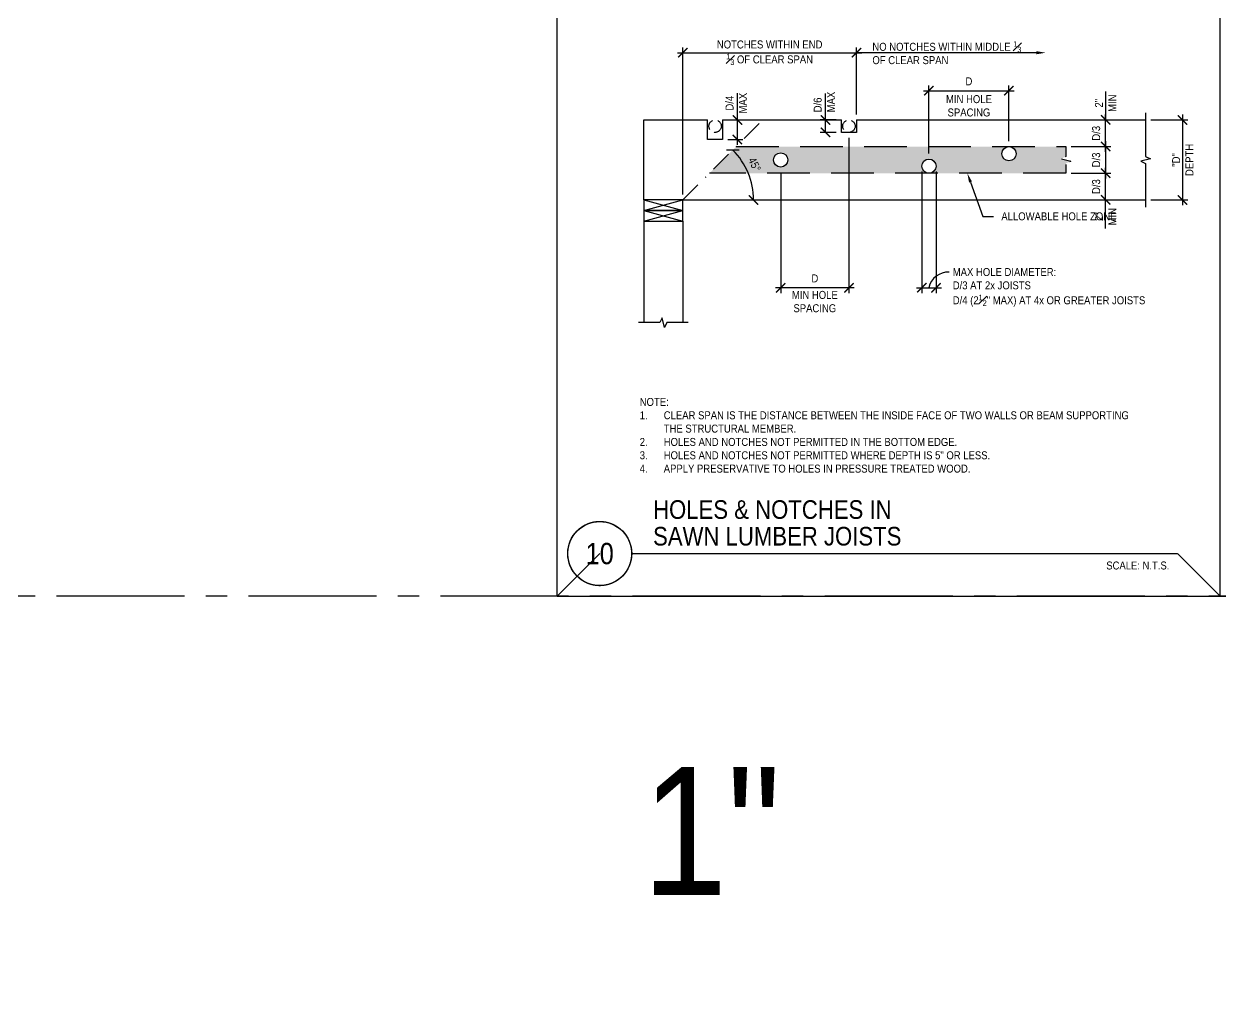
# Model space of a CAD drawing. Header units: inches. Extents: x -16404 to 14624, y -1591 to 16152.
# Drawn here: x 1229 to 1397.1, y 7144.9 to 7280.5 of the extents above; entities that cross this region are included whole.
import ezdxf
from ezdxf import colors
from ezdxf.entities.mleader import LeaderData, LeaderLine
from ezdxf.enums import TextEntityAlignment as Align
from ezdxf.math import Vec2, Vec3

# ---------------------------------------------------------------- set-up
doc = ezdxf.new("R2010")
doc.units = ezdxf.units.IN
doc.header["$LTSCALE"] = 24
doc.header["$MEASUREMENT"] = 0
for name, pattern in [('CENTER2', [1.125, 0.75, -0.125, 0.125, -0.125]), ('DASHDOT2', [0.5, 0.25, -0.125, 0, -0.125]), ('DASHED2', [0.375, 0.25, -0.125]), ('HIDDEN4', [0.09375, 0.0625, -0.03125])]:
    doc.linetypes.add(name, pattern=pattern)
doc.layers.get('0').update_dxf_attribs({"linetype": 'CONTINUOUS'})
doc.layers.get('DefPoints').update_dxf_attribs({"color": 251, "linetype": 'CONTINUOUS'})
doc.layers.add('DESIGNER COMMENTS', color=221, linetype='CONTINUOUS', plot=False)
doc.layers.add('S-ANNO-GRID-NONPLOT', color=251, linetype='CONTINUOUS', plot=False)
for name, color, linetype in [('S-ANNO-DIMS', 2, 'CONTINUOUS'), ('S-ANNO-NOTE', 4, 'CONTINUOUS'), ('S-BREAK', 2, 'CONTINUOUS'), ('S-TYP DETAIL BLOCKS', 1, 'CONTINUOUS'), ('S-WOOD', 3, 'CONTINUOUS')]:
    doc.layers.add(name, color=color, linetype=linetype)
doc.layers.add('S-POCHE-227', color=7, linetype='CONTINUOUS', true_color=0xe3e3e3, transparency=0.8)
doc.styles.add('Arial', font='arial.ttf', dxfattribs={"width": 0.85})
doc.dimstyles.new('DIM-12', dxfattribs={"dimscale": 12, "dimtxt": 0.09375, "dimasz": 0.109375, "dimexe": 0.0625, "dimexo": 0.0625, "dimgap": 0.0625, "dimtad": 1, "dimdec": 4, "dimzin": 11, "dimdsep": 46, "dimlunit": 4, "dimtxsty": 'Arial', "dimblk": 'ARCHTICK', "dimcen": 0.125, "dimclrd": 256, "dimclre": 256, "dimclrt": 4, "dimadec": 0, "dimazin": 0, "dimtfac": 0.75, "dimtdec": 4, "dimtofl": 0, "dimtmove": 0, "dimatfit": 3, "dimldrblk": 'ARCHTICK', "dimfxl": 1, "dimfrac": 1, "dimtolj": 1, "dimtzin": 11, "dimarcsym": 0})
doc.dimstyles.new('DIM-12$0', dxfattribs={"dimscale": 12, "dimtxt": 0.09375, "dimasz": 0.109375, "dimexe": 0.0625, "dimexo": 0.0625, "dimgap": 0.0625, "dimtad": 1, "dimdec": 4, "dimzin": 11, "dimdsep": 46, "dimlunit": 4, "dimtxsty": 'Arial', "dimblk": 'ARCHTICK', "dimblk1": 'ARCHTICK', "dimblk2": 'ARCHTICK', "dimsah": 1, "dimcen": 0.125, "dimdle": 0.0625, "dimclrd": 256, "dimclre": 256, "dimclrt": 4, "dimadec": 0, "dimazin": 0, "dimtfac": 0.75, "dimtdec": 4, "dimtofl": 0, "dimtmove": 0, "dimatfit": 3, "dimldrblk": 'ARCHTICK', "dimfxl": 1, "dimfrac": 1, "dimtolj": 1, "dimtzin": 11, "dimarcsym": 0})

# ---------------------------------------------------------------- blocks, each defined once
blk = doc.blocks.new('Se_24x36_DETAILS_GRID')
for p, q in [((0, 0), (0, 7.667)), ((7.767, 0), (7.767, 7.667)), ((0, 0), (0.5, 0.5)), ((0, 0), (7.767, 0)), ((7.767, 0), (15.535, 0))]:
    blk.add_line(p, q)
at = {"linetype": 'DASHED2', "ltscale": 0.5}
blk.add_line((7.767, 0), (7.267, 0.5), dxfattribs=at)
blk = doc.blocks.new('*U310')
at = {"const_width": 0.188}
for points in [[(-4.5, 0, -1), (4.5, 0, 3.732051)], [(-4.5, 0, 1), (4.5, 0, -3.732051)]]:
    blk.add_lwpolyline(points, format="xyb", dxfattribs=at)
blk.add_lwpolyline([(4.5, 0), (81.21, 0)], dxfattribs=at)
blk.add_circle((0, 0), 4.5)
at = {"style": 'Arial', "width": 0.85}
for tag, p in [('DWG_TITLE_1', (7.5, 6.19)), ('DWG_TITLE_2', (7.5, 2.44))]:
    blk.add_attdef(tag, text='', height=2.62, dxfattribs=at).set_placement(p, align=Align.MIDDLE_LEFT)
blk.add_attdef('#', text='', height=3, dxfattribs=at).set_placement((0, 0), align=Align.MIDDLE_CENTER)
blk.add_attdef('SCALE', text='', height=1.12, dxfattribs=at).set_placement((80.08, -1.12), align=Align.TOP_RIGHT)
blk = doc.blocks.new('_ARCHTICK')
at = {"color": 0, "linetype": 'ByBlock', "const_width": 0.15}
blk.add_lwpolyline([(-0.5, -0.5), (0.5, 0.5)], dxfattribs=at)
blk = doc.blocks.new('*D1072')
at = {"layer": 'DefPoints', "color": 0, "transparency": 16777216}
for p in [(1386.65, 7266.98), (1386.65, 7255.73), (1391.82, 7255.73)]:
    blk.add_point(p, dxfattribs=at)
at = {"layer": 'S-ANNO-DIMS', "lineweight": -2, "transparency": 16777216}
for p, q in [((1391.82, 7267.73), (1391.82, 7254.98)), ((1387.4, 7266.98), (1392.57, 7266.98)), ((1387.4, 7255.73), (1392.57, 7255.73))]:
    blk.add_line(p, q, dxfattribs=at)
at = {"layer": 'S-ANNO-DIMS', "lineweight": -2, "transparency": 16777216, "xscale": 1.3125, "yscale": 1.3125, "zscale": 1.3125}
for p, rotation in [((1391.82, 7266.98), 90), ((1391.82, 7255.73), 270)]:
    blk.add_blockref('_ARCHTICK', p, dxfattribs=dict(at, rotation=rotation))
at = {"layer": 'S-ANNO-DIMS', "color": 4, "transparency": 16777216, "insert": (1391.87, 7261.36), "char_height": 1.125, "attachment_point": 5, "rotation": 90, "style": 'Arial'}
blk.add_mtext('\\A1;"D"\\PDEPTH', dxfattribs=at)
blk = doc.blocks.new('*D2587')
at = {"layer": 'DefPoints', "color": 0, "transparency": 16777216}
for p in [(1367.44, 7271.1), (1367.44, 7263.23), (1356.19, 7261.49)]:
    blk.add_point(p, dxfattribs=at)
at = {"layer": 'S-ANNO-DIMS', "lineweight": -2, "transparency": 16777216}
for p, q in [((1355.44, 7271.1), (1368.19, 7271.1)), ((1356.19, 7262.24), (1356.19, 7271.85)), ((1367.44, 7263.98), (1367.44, 7271.85))]:
    blk.add_line(p, q, dxfattribs=at)
at = {"layer": 'S-ANNO-DIMS', "lineweight": -2, "transparency": 16777216, "xscale": 1.3125, "yscale": 1.3125, "zscale": 1.3125, "rotation": 180}
blk.add_blockref('_ARCHTICK', (1356.19, 7271.1), dxfattribs=at)
at = {"layer": 'S-ANNO-DIMS', "lineweight": -2, "transparency": 16777216, "xscale": 1.3125, "yscale": 1.3125, "zscale": 1.3125}
blk.add_blockref('_ARCHTICK', (1367.44, 7271.1), dxfattribs=at)
at = {"layer": 'S-ANNO-DIMS', "color": 4, "transparency": 16777216, "insert": (1361.81, 7272.41), "char_height": 1.125, "attachment_point": 5, "style": 'Arial'}
blk.add_mtext('\\A1;D', dxfattribs=at)
blk = doc.blocks.new('*D2588')
at = {"layer": 'DefPoints', "color": 0, "transparency": 16777216}
for p in [(1355.19, 7260.48), (1357.19, 7260.48), (1357.19, 7243.38)]:
    blk.add_point(p, dxfattribs=at)
at = {"layer": 'S-ANNO-DIMS', "lineweight": -2, "transparency": 16777216}
for p, q in [((1355.19, 7259.73), (1355.19, 7242.63)), ((1357.19, 7259.73), (1357.19, 7242.63)), ((1354.44, 7243.38), (1357.94, 7243.38))]:
    blk.add_line(p, q, dxfattribs=at)
at = {"layer": 'S-ANNO-DIMS', "lineweight": -2, "transparency": 16777216, "xscale": 1.3125, "yscale": 1.3125, "zscale": 1.3125, "rotation": 180}
blk.add_blockref('_ARCHTICK', (1355.19, 7243.38), dxfattribs=at)
at = {"layer": 'S-ANNO-DIMS', "lineweight": -2, "transparency": 16777216, "xscale": 1.3125, "yscale": 1.3125, "zscale": 1.3125}
blk.add_blockref('_ARCHTICK', (1357.19, 7243.38), dxfattribs=at)
blk = doc.blocks.new('*D2589')
at = {"layer": 'DefPoints', "color": 0, "transparency": 16777216}
for p in [(1332.85, 7266.98), (1331.18, 7258.3), (1321.6, 7255.73), (1321.6, 7255.73), (1386.65, 7255.73)]:
    blk.add_point(p, dxfattribs=at)
at = {"layer": 'S-TYP DETAIL BLOCKS', "lineweight": -2, "transparency": 16777216}
blk.add_arc((1321.6, 7255.73), 9.93, 0, 45, dxfattribs=at)
at = {"layer": 'S-TYP DETAIL BLOCKS', "lineweight": -2, "transparency": 16777216, "xscale": 1.3125, "yscale": 1.3125, "zscale": 1.3125}
for p, rotation in [((1328.62, 7262.75), 134.9999999999977), ((1331.52, 7255.73), 270.0000000000002)]:
    blk.add_blockref('_ARCHTICK', p, dxfattribs=dict(at, rotation=rotation))
at = {"layer": 'S-TYP DETAIL BLOCKS', "color": 4, "transparency": 16777216, "insert": (1331.68, 7260.72), "char_height": 1.125, "attachment_point": 5, "rotation": 296.3457, "style": 'Arial'}
blk.add_mtext('\\A1;45°', dxfattribs=at)
blk = doc.blocks.new('*D2590')
at = {"layer": 'DefPoints', "color": 0, "transparency": 16777216}
for p in [(1327.18, 7266.98), (1329.27, 7266.98), (1327.18, 7264.23)]:
    blk.add_point(p, dxfattribs=at)
at = {"layer": 'S-ANNO-DIMS', "lineweight": -2, "transparency": 16777216}
for p, q in [((1329.27, 7263.48), (1329.27, 7267.73)), ((1327.93, 7266.98), (1330.02, 7266.98)), ((1327.93, 7264.23), (1330.02, 7264.23))]:
    blk.add_line(p, q, dxfattribs=at)
at = {"layer": 'S-ANNO-DIMS', "lineweight": -2, "transparency": 16777216, "xscale": 1.3125, "yscale": 1.3125, "zscale": 1.3125}
for p, rotation in [((1329.27, 7266.98), 90), ((1329.27, 7264.23), 270)]:
    blk.add_blockref('_ARCHTICK', p, dxfattribs=dict(at, rotation=rotation))
blk = doc.blocks.new('*D2591')
at = {"layer": 'DefPoints', "color": 0, "transparency": 16777216}
for p in [(1343.89, 7266.98), (1341.64, 7265.23), (1343.89, 7265.23)]:
    blk.add_point(p, dxfattribs=at)
at = {"layer": 'S-ANNO-DIMS', "lineweight": -2, "transparency": 16777216}
for p, q in [((1341.64, 7266.98), (1341.64, 7270.71)), ((1341.64, 7265.23), (1341.64, 7267.73)), ((1343.14, 7266.98), (1340.89, 7266.98)), ((1343.14, 7265.23), (1340.89, 7265.23))]:
    blk.add_line(p, q, dxfattribs=at)
at = {"layer": 'S-ANNO-DIMS', "lineweight": -2, "transparency": 16777216, "xscale": 1.3125, "yscale": 1.3125, "zscale": 1.3125}
for p, rotation in [((1341.64, 7266.98), 90), ((1341.64, 7265.23), 270)]:
    blk.add_blockref('_ARCHTICK', p, dxfattribs=dict(at, rotation=rotation))
blk = doc.blocks.new('*D2592')
at = {"layer": 'DefPoints', "color": 0, "transparency": 16777216}
for p in [(1344.94, 7265.23), (1335.35, 7260.35), (1335.35, 7243.38)]:
    blk.add_point(p, dxfattribs=at)
at = {"layer": 'S-ANNO-DIMS', "lineweight": -2, "transparency": 16777216}
for p, q in [((1344.94, 7264.48), (1344.94, 7242.63)), ((1335.35, 7259.6), (1335.35, 7242.63)), ((1345.69, 7243.38), (1334.6, 7243.38))]:
    blk.add_line(p, q, dxfattribs=at)
at = {"layer": 'S-ANNO-DIMS', "lineweight": -2, "transparency": 16777216, "xscale": 1.3125, "yscale": 1.3125, "zscale": 1.3125, "rotation": 180}
blk.add_blockref('_ARCHTICK', (1335.35, 7243.38), dxfattribs=at)
at = {"layer": 'S-ANNO-DIMS', "lineweight": -2, "transparency": 16777216, "xscale": 1.3125, "yscale": 1.3125, "zscale": 1.3125}
blk.add_blockref('_ARCHTICK', (1344.94, 7243.38), dxfattribs=at)
at = {"layer": 'S-ANNO-DIMS', "color": 4, "transparency": 16777216, "insert": (1340.15, 7244.7), "char_height": 1.125, "attachment_point": 5, "style": 'Arial'}
blk.add_mtext('\\A1;D', dxfattribs=at)
blk = doc.blocks.new('*D1073')
at = {"layer": 'DefPoints', "color": 0, "transparency": 16777216}
for p in [(1375.44, 7263.23), (1375.44, 7259.48), (1381.03, 7259.48)]:
    blk.add_point(p, dxfattribs=at)
at = {"layer": 'S-ANNO-DIMS', "lineweight": -2, "transparency": 16777216}
for p, q in [((1376.19, 7263.23), (1381.78, 7263.23)), ((1381.03, 7263.98), (1381.03, 7258.73)), ((1376.19, 7259.48), (1381.78, 7259.48))]:
    blk.add_line(p, q, dxfattribs=at)
at = {"layer": 'S-ANNO-DIMS', "lineweight": -2, "transparency": 16777216, "xscale": 1.3125, "yscale": 1.3125, "zscale": 1.3125}
for p, rotation in [((1381.03, 7263.23), 90), ((1381.03, 7259.48), 270)]:
    blk.add_blockref('_ARCHTICK', p, dxfattribs=dict(at, rotation=rotation))
at = {"layer": 'S-ANNO-DIMS', "color": 4, "transparency": 16777216, "insert": (1379.7, 7261.36), "char_height": 1.125, "attachment_point": 5, "rotation": 90, "style": 'Arial'}
blk.add_mtext('\\A1;D/3', dxfattribs=at)
blk = doc.blocks.new('*D1074')
at = {"layer": 'DefPoints', "color": 0, "transparency": 16777216}
for p in [(1381.03, 7266.98), (1381.03, 7266.98), (1375.44, 7263.23)]:
    blk.add_point(p, dxfattribs=at)
at = {"layer": 'S-ANNO-DIMS', "lineweight": -2, "transparency": 16777216}
for p, q in [((1381.03, 7262.48), (1381.03, 7267.73)), ((1381.78, 7266.98), (1381.78, 7266.98)), ((1376.19, 7263.23), (1381.78, 7263.23))]:
    blk.add_line(p, q, dxfattribs=at)
at = {"layer": 'S-ANNO-DIMS', "lineweight": -2, "transparency": 16777216, "xscale": 1.3125, "yscale": 1.3125, "zscale": 1.3125}
for p, rotation in [((1381.03, 7266.98), 90), ((1381.03, 7263.23), 270)]:
    blk.add_blockref('_ARCHTICK', p, dxfattribs=dict(at, rotation=rotation))
at = {"layer": 'S-ANNO-DIMS', "color": 4, "transparency": 16777216, "insert": (1379.7, 7265.11), "char_height": 1.125, "attachment_point": 5, "rotation": 90, "style": 'Arial'}
blk.add_mtext('\\A1;D/3', dxfattribs=at)
blk = doc.blocks.new('*D1075')
at = {"layer": 'DefPoints', "color": 0, "transparency": 16777216}
for p in [(1375.44, 7259.48), (1381.03, 7259.48), (1381.03, 7255.73)]:
    blk.add_point(p, dxfattribs=at)
at = {"layer": 'S-ANNO-DIMS', "lineweight": -2, "transparency": 16777216}
for p, q in [((1376.19, 7259.48), (1381.78, 7259.48)), ((1381.03, 7254.98), (1381.03, 7260.23)), ((1381.78, 7255.73), (1381.78, 7255.73))]:
    blk.add_line(p, q, dxfattribs=at)
at = {"layer": 'S-ANNO-DIMS', "lineweight": -2, "transparency": 16777216, "xscale": 1.3125, "yscale": 1.3125, "zscale": 1.3125}
for p, rotation in [((1381.03, 7259.48), 90), ((1381.03, 7255.73), 270)]:
    blk.add_blockref('_ARCHTICK', p, dxfattribs=dict(at, rotation=rotation))
at = {"layer": 'S-ANNO-DIMS', "color": 4, "transparency": 16777216, "insert": (1379.7, 7257.61), "char_height": 1.125, "attachment_point": 5, "rotation": 90, "style": 'Arial'}
blk.add_mtext('\\A1;D/3', dxfattribs=at)
blk = doc.blocks.new('_Open90')
at = {"color": 0, "linetype": 'ByBlock', "lineweight": -2}
for p, q in [((-0.5, 0.5), (0, 0)), ((0, 0), (-1, 0)), ((0, 0), (-0.5, -0.5))]:
    blk.add_line(p, q, dxfattribs=at)

msp = doc.modelspace()

# ---------------------------------------------------------------- hatches: boundary and pattern name
at = {"layer": 'S-POCHE-227'}
h = msp.add_hatch(color=256, dxfattribs=at)
h.dxf.hatch_style = 1
edge = h.paths.add_edge_path()
edge.add_arc((1356.18963, 7260.48439), 1.00323, -90, 0, ccw=False)
edge.add_line((1356.18963, 7259.48116), (1375.43913, 7259.48116))
edge.add_line((1375.43913, 7259.48116), (1375.43978, 7260.86807))
edge.add_line((1375.43978, 7260.86807), (1376.13099, 7261.18761))
edge.add_line((1376.13099, 7261.18761), (1374.74726, 7261.52471))
edge.add_line((1374.74726, 7261.52471), (1375.43978, 7261.84486))
edge.add_line((1375.43978, 7261.84486), (1375.43913, 7263.23116))
edge.add_line((1375.43913, 7263.23116), (1367.43963, 7263.23116))
edge.add_arc((1367.43963, 7262.22793), 1.00323, 0, 90, ccw=False)
edge.add_arc((1367.43963, 7262.22793), 1.00323, -180, 0, ccw=False)
edge.add_arc((1367.43963, 7262.22793), 1.00323, 90, 180, ccw=False)
edge.add_line((1367.43963, 7263.23116), (1329.09714, 7263.23116))
edge.add_line((1329.09714, 7263.23116), (1325.34714, 7259.48116))
edge.add_line((1325.34714, 7259.48116), (1356.18963, 7259.48116))
edge.add_arc((1356.18963, 7260.48439), 1.00323, 180, 270, ccw=False)
edge.add_arc((1356.18963, 7260.48439), 1.00323, 0, 180, ccw=False)
edge = h.paths.add_edge_path(flags=16)
edge.add_arc((1335.35048, 7261.35616), 1.00323, 0, 360)

# ---------------------------------------------------------------- linework, layer by layer
at = {"layer": 'S-ANNO-DIMS'}
for p, q in [((1320.84714, 7276.43618), (1346.74175, 7276.43618)), ((1321.59714, 7256.48116), (1321.59714, 7277.18618)), ((1345.99175, 7267.73116), (1345.99175, 7277.18618))]:
    msp.add_line(p, q, dxfattribs=at)
for points in [[(1381.02723, 7270.98116), (1381.02723, 7266.98116)], [(1329.27414, 7267.73116), (1329.27414, 7270.73116)], [(1381.02723, 7251.73116), (1381.02723, 7255.73116)]]:
    msp.add_lwpolyline(points, dxfattribs=at)
msp.add_arc((1358.86763, 7242.83991), 2.73249, 86.4293405, 168.5388465, dxfattribs=at)
at = {"layer": 'S-ANNO-GRID-NONPLOT', "linetype": 'CENTER2'}
msp.add_line((3519.53048, 7200), (0, 7200), dxfattribs=at)
at = {"layer": 'S-ANNO-NOTE', "color": 2, "linetype": 'ByBlock', "lineweight": -2}
msp.add_line((1346.11429, 7276.43618), (1346.74175, 7276.43618), dxfattribs=at)
msp.add_lwpolyline([(1371.30156, 7276.43618), (1346.11429, 7276.43618)], dxfattribs=at)
at = {"layer": 'S-ANNO-NOTE', "color": 2}
msp.add_solid([(1371.30156, 7276.21743), (1372.61406, 7276.43618), (1371.30156, 7276.65493)], dxfattribs=at)
at = {"layer": 'S-BREAK', "flags": 128}
for points in [[(1386.64859, 7267.98116), (1386.64794, 7261.84486), (1387.34046, 7261.52471), (1385.95672, 7261.18761), (1386.64794, 7260.86807), (1386.64859, 7254.73116)], [(1322.34714, 7238.47566), (1319.33585, 7238.47566), (1319.01569, 7237.78314), (1318.6786, 7239.16688), (1318.35905, 7238.47566), (1315.34714, 7238.47566)]]:
    msp.add_lwpolyline(points, dxfattribs=at)
at = {"layer": 'S-TYP DETAIL BLOCKS', "linetype": 'DASHED2'}
for p, q in [((1329.09714, 7263.23116), (1375.43963, 7263.23116)), ((1375.43963, 7259.48116), (1325.34714, 7259.48116))]:
    msp.add_line(p, q, dxfattribs=at)
at = {"layer": 'S-TYP DETAIL BLOCKS', "linetype": 'HIDDEN4', "flags": 128}
msp.add_lwpolyline([(1375.43913, 7263.23116), (1375.43978, 7261.84486), (1374.74726, 7261.52471), (1376.13099, 7261.18761), (1375.43978, 7260.86807), (1375.43913, 7259.48116)], dxfattribs=at)
at = {"layer": 'S-WOOD'}
for p, q in [((1316.09714, 7255.73116), (1316.09714, 7266.98116)), ((1316.09714, 7266.98116), (1325.0766, 7266.98116)), ((1327.18084, 7266.98116), (1343.88751, 7266.98116)), ((1345.99175, 7266.98116), (1346.8436, 7266.98116)), ((1346.8436, 7266.98116), (1386.64859, 7266.98116)), ((1321.59714, 7255.73116), (1386.64859, 7255.73116)), ((1316.09714, 7252.73116), (1316.09714, 7238.47501)), ((1321.59714, 7252.73116), (1321.59714, 7238.47501))]:
    msp.add_line(p, q, dxfattribs=at)
at = {"layer": 'S-WOOD', "color": 2}
for p, q in [((1316.09714, 7254.23116), (1321.59714, 7255.73116)), ((1316.09714, 7255.73116), (1321.59714, 7254.23116)), ((1316.09714, 7252.73116), (1321.59714, 7254.23116)), ((1316.09714, 7254.23116), (1321.59714, 7252.73116))]:
    msp.add_line(p, q, dxfattribs=at)
at = {"layer": 'S-WOOD', "color": 1, "linetype": 'DASHDOT2', "ltscale": 0.5}
msp.add_lwpolyline([(1321.59714, 7255.73116), (1332.84714, 7266.98116)], dxfattribs=at)
at = {"layer": 'S-WOOD', "color": 4}
for points in [[(1327.18084, 7266.98116), (1327.18084, 7264.23116), (1325.0766, 7264.23116), (1325.0766, 7266.98116)], [(1345.99175, 7266.98116), (1345.99175, 7265.23116), (1343.88751, 7265.23116), (1343.88751, 7266.98116)]]:
    msp.add_lwpolyline(points, dxfattribs=at)
for points in [[(1316.09714, 7254.23116), (1321.59714, 7254.23116), (1321.59714, 7255.73116), (1316.09714, 7255.73116)], [(1316.09714, 7252.73116), (1321.59714, 7252.73116), (1321.59714, 7254.23116), (1316.09714, 7254.23116)]]:
    msp.add_lwpolyline(points, close=True, dxfattribs=at)
at = {"layer": 'S-WOOD', "color": 1, "linetype": 'HIDDEN4'}
for centre in [(1326.12872, 7266.10616), (1344.93963, 7266.10616)]:
    msp.add_circle(centre, 0.875, dxfattribs=at)
at = {"layer": 'S-WOOD', "color": 4}
for centre in [(1367.43963, 7262.22793), (1335.35048, 7261.35616), (1356.18963, 7260.48439)]:
    msp.add_circle(centre, 1.00323, dxfattribs=at)

# ---------------------------------------------------------------- block references
at = {"layer": 'S-ANNO-DIMS', "xscale": 1.3125, "yscale": 1.3125, "zscale": 1.3125, "rotation": 180}
msp.add_blockref('_ARCHTICK', (1321.59714, 7276.43618), dxfattribs=at)
at = {"layer": 'S-ANNO-DIMS', "xscale": 1.3125, "yscale": 1.3125, "zscale": 1.3125}
msp.add_blockref('_ARCHTICK', (1345.99175, 7276.43618), dxfattribs=at)
at = {"layer": 'S-ANNO-GRID-NONPLOT', "xscale": 12, "yscale": 12, "zscale": 12}
msp.add_blockref('Se_24x36_DETAILS_GRID', (1303.9061, 7200), dxfattribs=at)
at = {"layer": 'S-ANNO-NOTE'}
msp.add_blockref('*U310', (1309.9061, 7206), dxfattribs=at).add_auto_attribs({'#': '10', 'DWG_TITLE_1': 'HOLES & NOTCHES IN', 'DWG_TITLE_2': 'SAWN LUMBER JOISTS', 'SCALE': 'SCALE: N.T.S.'})

# ---------------------------------------------------------------- texts
at = {"layer": 'S-ANNO-DIMS', "color": 4, "char_height": 1.125, "attachment_point": 5, "style": 'Arial'}
for s, insert, width in [('\\A1;NOTCHES WITHIN END\\P{\\H0.7x;\\S1#3;} OF CLEAR SPAN', (1333.79445, 7276.43618), 19.3834583), ('\\A1;MIN HOLE \\PSPACING', (1361.81463, 7268.96597), 10.4248773), ('\\A1;MIN HOLE \\PSPACING', (1340.14506, 7241.43159), 10.4248773)]:
    msp.add_mtext(s, dxfattribs=dict(at, insert=insert, width=width))
at = {"layer": 'S-ANNO-GRID-NONPLOT', "color": 191, "insert": (1315.9061, 7176), "char_height": 18, "width": 59.0975878, "attachment_point": 1, "style": 'Arial'}
msp.add_mtext('1"', dxfattribs=at)
at = {"layer": 'S-ANNO-NOTE', "color": 4, "insert": (1348.23749, 7276.43618), "char_height": 1.125, "width": 20.7702527, "attachment_point": 4, "style": 'Arial'}
msp.add_mtext('\\A1;NO NOTCHES WITHIN MIDDLE {\\H0.7x;\\S1#3;} OF CLEAR SPAN', dxfattribs=at)
at = {"layer": 'S-ANNO-NOTE', "char_height": 1.125, "rotation": 90, "style": 'Arial'}
for s, insert, width, attachment_point in [('\\A1;D/6\\PMAX', (1341.48059, 7268.05436), 3.4865576, 4), ('\\A1;D/4 MAX', (1329.09498, 7269.34117), 2.4711013, 5), ('\\A1;2" MIN', (1381.02723, 7269.33252), 3.4865576, 5), ('\\A1;2" MIN', (1381.02723, 7253.37981), 3.4865576, 5)]:
    msp.add_mtext(s, dxfattribs=dict(at, insert=insert, width=width, attachment_point=attachment_point))
at = {"layer": 'S-ANNO-NOTE', "char_height": 1.125, "attachment_point": 1, "style": 'Arial'}
for s, insert, width in [('\\A1;MAX HOLE DIAMETER:\\PD/3 AT 2x JOISTS\\PD/4 (2{\\H0.7x;\\S1#2;}" MAX) AT 4x OR GREATER JOISTS', (1359.53567, 7246.15789), 23.4023805), ('\\A1;NOTE:\\P\\pi-3.375,l3.375,t3.375;1.^ICLEAR SPAN IS THE DISTANCE BETWEEN THE INSIDE FACE OF TWO WALLS OR BEAM SUPPORTING THE STRUCTURAL MEMBER.\\P2.^IHOLES AND NOTCHES NOT PERMITTED IN THE BOTTOM EDGE.\\P3.^IHOLES AND NOTCHES NOT PERMITTED WHERE DEPTH IS 5" OR LESS.\\P4.^IAPPLY PRESERVATIVE TO HOLES IN PRESSURE TREATED WOOD.', (1315.5311, 7227.88563), 70.1409311)]:
    msp.add_mtext(s, dxfattribs=dict(at, insert=insert, width=width))

# ---------------------------------------------------------------- dimensions: what is measured, and where the dimension line sits
at = {"layer": 'S-ANNO-DIMS'}
for base, p1, p2, text, picture, middle in [((1367.43963, 7271.09632), (1356.18963, 7261.48762), (1367.43963, 7263.23116), 'D', '*D2587', (1361.81463, 7271.09632)), ((1357.19286, 7243.38287), (1355.18641, 7260.48439), (1357.19286, 7260.48439), ' ', '*D2588', (1356.37007, 7243.38287))]:
    dim = msp.add_linear_dim(base=base, p1=p1, p2=p2, text=text, dimstyle='DIM-12$0', dxfattribs=at)
    dim.commit()
    dim.dimension.update_dxf_attribs({"geometry": picture, "text_midpoint": middle, "dimtype": 160})
for base, p1, p2, angle, text, picture, middle in [((1341.63692, 7265.23116), (1343.88751, 7266.98116), (1343.88751, 7265.23116), 270, ' ', '*D2591', (1341.63692, 7269.95845)), ((1329.27414, 7266.98116), (1327.18084, 7264.23116), (1327.18084, 7266.98116), 90, ' ', '*D2590', (1329.27414, 7265.26105)), ((1335.35048, 7243.38287), (1344.93963, 7265.23116), (1335.35048, 7260.35293), 180, 'D', '*D2592', (1340.14506, 7243.38287))]:
    dim = msp.add_linear_dim(base=base, p1=p1, p2=p2, angle=angle, text=text, dimstyle='DIM-12$0', dxfattribs=at)
    dim.commit()
    dim.dimension.update_dxf_attribs({"geometry": picture, "text_midpoint": middle, "dimtype": 160})
for base, p1, p2, angle, text, picture, middle in [((1381.02723, 7266.98116), (1375.43963, 7263.23116), (1381.02723, 7266.98116), 270, 'D/3', '*D1074', (1381.02723, 7265.10616)), ((1391.82368, 7255.73116), (1386.64859, 7266.98116), (1386.64859, 7255.73116), 90, '"D"\\PDEPTH', '*D1072', (1394.12317, 7261.35616)), ((1381.02723, 7259.48116), (1375.43963, 7263.23116), (1375.43963, 7259.48116), 90, 'D/3', '*D1073', (1381.02723, 7261.35616)), ((1381.02723, 7259.48116), (1381.02723, 7255.73116), (1375.43963, 7259.48116), 270, 'D/3', '*D1075', (1381.02723, 7257.60616))]:
    dim = msp.add_linear_dim(base=base, p1=p1, p2=p2, angle=angle, text=text, dimstyle='DIM-12$0', override={"dimtmove": 1}, dxfattribs=at)
    dim.commit()
    dim.dimension.update_dxf_attribs({"geometry": picture, "text_midpoint": middle, "dimtype": 160})
at = {"layer": 'S-TYP DETAIL BLOCKS'}
dim = msp.add_angular_dim_2l(base=(1331.18407, 7258.29997), line1=((1321.59714, 7255.73116), (1386.64859, 7255.73116)), line2=((1321.59714, 7255.73116), (1332.84714, 7266.98116)), dimstyle='DIM-12', dxfattribs=at)
dim.commit()
dim.dimension.update_dxf_attribs({"geometry": '*D2589', "text_midpoint": (1330.49136, 7260.13578), "dimtype": 162})

# ---------------------------------------------------------------- leaders
at = {"layer": 'DESIGNER COMMENTS'}
ml = msp.add_multileader_mtext('Standard', dxfattribs=at)
ml.set_content('\\A1;{\\L\\C256;IMPORTANT DESIGNER NOTE:\\l IF YOUR LEDGER DOES NOT ALLOW FOR THE FULL DEPTH OF NAILS SPECIFIED IN THIS CHART.  USE THE CHART TO THE RIGHT AND APPLY ALLOWABLE LOAD REDUCTION FACTOR (REF. PG. 22 OF SIMPSON CATALOG C-C-2019)}', color=4, style='Arial')
ml.set_leader_properties(color=256)
ml.set_arrow_properties(name='OPEN90')
ml.build(insert=Vec2(0, 0))
ml.multileader.update_dxf_attribs({"dogleg_length": 0.36, "arrow_head_size": 5.25, "scale": 48})
ctx = ml.context
ctx.base_point, ctx.scale, ctx.char_height, ctx.arrow_head_size, ctx.landing_gap_size, ctx.plane_origin = Vec3(7749.57679, 7516.2281), 48, 6, 5.25, 4.32, Vec3(7940.50091, 7764.19966)
notes = []
notes.append((ctx, [(0, (0, 0, 0), (0, 0), (1, 0), 1, [])]))
ctx.mtext.insert, ctx.mtext.width, ctx.mtext.defined_height, ctx.mtext.flow_direction = Vec3(7753.89679, 7520.11009), 143.1324041, 28.50097, 5
ml = msp.add_multileader_mtext('Standard', dxfattribs=at)
ml.set_content('\\A1;{\\L\\C256;IMPORTANT DESIGNER NOTE:\\l IF YOUR LEDGER DOES NOT ALLOW FOR THE FULL DEPTH OF NAILS SPECIFIED IN THIS CHART.  USE THE CHART TO THE RIGHT AND APPLY ALLOWABLE LOAD REDUCTION FACTOR (REF. PG. 22 OF SIMPSON CATALOG C-C-2019)}', color=4, style='Arial')
ml.set_leader_properties(color=256)
ml.set_arrow_properties(name='OPEN90')
ml.build(insert=Vec2(0, 0))
ml.multileader.update_dxf_attribs({"dogleg_length": 0.36, "arrow_head_size": 5.25, "scale": 48})
ctx = ml.context
ctx.base_point, ctx.scale, ctx.char_height, ctx.arrow_head_size, ctx.landing_gap_size, ctx.plane_origin = Vec3(1680.51869, 7333.32569), 48, 6, 5.25, 4.32, Vec3(1871.4428, 7581.29725)
notes.append((ctx, [(0, (0, 0, 0), (0, 0), (1, 0), 1, [])]))
ctx.mtext.insert, ctx.mtext.width, ctx.mtext.defined_height, ctx.mtext.flow_direction = Vec3(1684.83869, 7337.20768), 143.1324041, 28.50097, 5
at = {"layer": 'S-ANNO-NOTE'}
ml = msp.add_multileader_mtext('Standard', dxfattribs=at)
ml.set_content('ALLOWABLE HOLE ZONE', color=4, style='Arial')
ml.set_leader_properties(color=2)
ml.build(insert=Vec2(0, 0))
ml.multileader.update_dxf_attribs({"dogleg_length": 0.36, "arrow_head_size": 1.3125, "scale": 12})
ctx = ml.context
ctx.base_point, ctx.scale, ctx.char_height, ctx.arrow_head_size, ctx.landing_gap_size, ctx.plane_origin = Vec3(1365.28326, 7253.41757), 12, 1.125, 1.3125, 1.08, Vec3(1315.99648, 7549.67123)
notes.append((ctx, [(0, (1, 1, 0), (1363.78326, 7253.41757), (1, 0), 1.5, [(0, [(1361.58601, 7259.48116)], 0, [])])]))
ctx.mtext.insert, ctx.mtext.width, ctx.mtext.flow_direction = Vec3(1366.36326, 7253.98966), 10.5432694, 5
for ctx, leaders in notes:
    for number, flags, end, landing, length, lines in leaders:
        leader = LeaderData()
        leader.index, (leader.has_last_leader_line, leader.has_dogleg_vector, leader.attachment_direction) = number, flags
        leader.last_leader_point, leader.dogleg_vector, leader.dogleg_length = Vec3(end), Vec3(landing), length
        for number, points, colour, breaks in lines:
            line = LeaderLine()
            line.index, line.vertices, line.color, line.breaks = number, Vec3.list(points), colors.encode_raw_color(colour), breaks
            leader.lines.append(line)
        ctx.leaders.append(leader)

doc.saveas('drawing.dxf')
